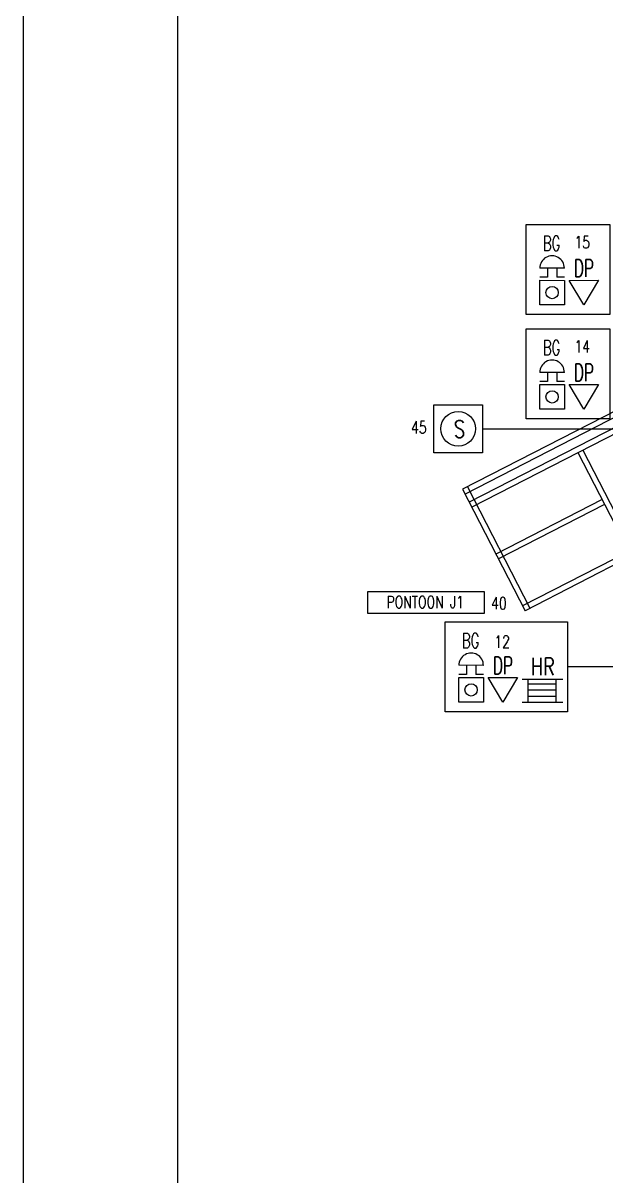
# Model space of a CAD drawing. Extents: x -2888 to 8486, y -2377 to 1555.
# Drawn here: x 6622.7 to 6698.2, y -5.8 to 143.5 of the extents above; entities that cross this region are included whole.
import ezdxf
from ezdxf.enums import TextEntityAlignment as Align

# ---------------------------------------------------------------- set-up
doc = ezdxf.new("R2010")
doc.units = 0
doc.layers.get('0').update_dxf_attribs({"linetype": 'CONTINUOUS'})
for name, color, linetype in [('FAPOINT', 1, 'CONTINUOUS'), ('FF_GRID_LINE', 8, 'CONTINUOUS'), ('MIMIC_SIZE', 7, 'CONTINUOUS'), ('TEXT', 8, 'CONTINUOUS')]:
    doc.layers.add(name, color=color, linetype=linetype)
doc.styles.add('BADAI', font='romans.shx', dxfattribs={"width": 0.65})
doc.styles.add('PLOT02__REVB$0$NARROW', font='SIMPLEX', dxfattribs={"width": 0.75})

# ---------------------------------------------------------------- blocks, each defined once
blk = doc.blocks.new('D-433-1_MIMIC_SIZE_900_X_1')
at = {"layer": 'MIMIC_SIZE'}
for points in [[(3.62, 53.07), (868.62, 53.07), (868.62, 478.07), (3.62, 478.07)], [(23.62, 73.07), (848.62, 73.07), (848.62, 458.07), (23.62, 458.07)]]:
    blk.add_lwpolyline(points, close=True, dxfattribs=at)

msp = doc.modelspace()

# ---------------------------------------------------------------- linework, layer by layer
at = {"color": 1}
for p, q in [((6690.613, 110.574), (6689.618, 110.575)), ((6692.801, 111.765), (6689.62, 111.768)), ((6690.614, 111.767), (6690.613, 110.574)), ((6691.807, 111.766), (6691.806, 110.573)), ((6692.8, 110.571), (6691.806, 110.573)), ((6689.615, 106.996), (6689.618, 110.177)), ((6689.618, 110.177), (6692.8, 110.174)), ((6692.8, 110.174), (6692.796, 106.992)), ((6693.412, 110.172), (6697.23, 110.182)), ((6695.318, 106.996), (6693.412, 110.172)), ((6697.23, 110.182), (6695.318, 106.996)), ((6692.804, 98.255), (6689.623, 98.258)), ((6690.617, 98.257), (6690.616, 97.064)), ((6691.81, 98.256), (6691.809, 97.063)), ((6689.618, 93.486), (6689.621, 96.667)), ((6690.616, 97.064), (6689.621, 97.065)), ((6689.621, 96.667), (6692.803, 96.664)), ((6692.803, 97.062), (6691.809, 97.063)), ((6692.803, 96.664), (6692.799, 93.483)), ((6693.415, 96.662), (6697.233, 96.673)), ((6695.32, 93.486), (6693.415, 96.662)), ((6697.233, 96.673), (6695.32, 93.486)), ((6682.323, 60.305), (6679.141, 60.308)), ((6680.135, 60.307), (6680.134, 59.114)), ((6681.328, 60.306), (6681.327, 59.113)), ((6679.136, 55.536), (6679.139, 58.718)), ((6680.134, 59.114), (6679.139, 59.115)), ((6679.139, 58.718), (6682.321, 58.714)), ((6682.321, 59.112), (6681.327, 59.113)), ((6682.321, 58.714), (6682.318, 55.533)), ((6682.933, 58.712), (6686.751, 58.723)), ((6684.839, 55.536), (6682.933, 58.712)), ((6686.751, 58.723), (6684.839, 55.536))]:
    msp.add_line(p, q, dxfattribs=at)
for points in [[(6687.86, 117.397), (6698.687, 117.397), (6698.687, 105.756), (6687.86, 105.756)], [(6687.863, 103.887), (6698.69, 103.887), (6698.69, 92.246), (6687.863, 92.246)], [(6675.916, 94.051), (6682.18, 94.051), (6682.18, 87.849), (6675.916, 87.849)], [(6677.381, 65.937), (6693.202, 65.937), (6693.202, 54.296), (6677.381, 54.296)]]:
    msp.add_lwpolyline(points, close=True, dxfattribs=at)
for centre in [(6691.207, 108.585), (6691.21, 95.075), (6680.729, 57.125)]:
    msp.add_circle(centre, 0.795, dxfattribs=at)
at = {"color": 1, "linetype": 'BYBLOCK'}
msp.add_circle((6679.059, 90.951), 2.25, dxfattribs=at)
at = {"color": 1}
for centre in [(6691.211, 111.766), (6691.214, 98.257), (6680.732, 60.307)]:
    msp.add_arc(centre, 1.591, 359.93967, 179.93967, dxfattribs=at)
at = {"layer": 'FAPOINT', "color": 1, "linetype": 'BYBLOCK'}
for p, q in [((6687.322, 58.502), (6692.58, 58.502)), ((6688.104, 55.532), (6688.104, 58.502)), ((6691.73, 55.532), (6691.73, 58.502)), ((6688.104, 57.893), (6691.73, 57.893)), ((6688.104, 57.126), (6691.73, 57.126)), ((6687.322, 55.532), (6692.58, 55.532)), ((6688.104, 56.298), (6691.73, 56.298))]:
    msp.add_line(p, q, dxfattribs=at)
at = {"layer": 'FF_GRID_LINE', "color": 1}
for p, q in [((6692.796, 106.992), (6689.615, 106.996)), ((6692.799, 93.483), (6689.618, 93.486)), ((6682.318, 55.533), (6679.136, 55.536))]:
    msp.add_line(p, q, dxfattribs=at)
at = {"layer": 'MIMIC_SIZE', "color": 0}
for p, q in [((6704.253, 95.765), (6679.62, 83.109)), ((6704.577, 95.135), (6679.944, 82.479)), ((6703.804, 93.406), (6680.485, 81.426)), ((6703.498, 92.453), (6680.808, 80.796)), ((6695.176, 88.178), (6714.851, 49.882)), ((6694.547, 87.855), (6707.545, 62.554)), ((6679.62, 83.109), (6687.707, 67.369)), ((6680.25, 83.433), (6688.336, 67.693)), ((6697.673, 81.77), (6683.935, 74.712)), ((6697.996, 81.14), (6684.258, 74.082)), ((6701.122, 75.057), (6687.383, 67.999)), ((6701.445, 74.428), (6687.707, 67.369))]:
    msp.add_line(p, q, dxfattribs=at)
at = {"layer": 'MIMIC_SIZE', "color": 1}
for p, q in [((6702.248, 90.897), (6682.18, 90.897)), ((6725.953, 60.117), (6693.202, 60.117))]:
    msp.add_line(p, q, dxfattribs=at)
msp.add_lwpolyline([(6667.339, 69.859), (6682.434, 69.859), (6682.434, 67.039), (6667.339, 67.039)], close=True, dxfattribs=at)

# ---------------------------------------------------------------- block references
msp.add_blockref('D-433-1_MIMIC_SIZE_900_X_1', (6619.11, -262.387), dxfattribs=at)

# ---------------------------------------------------------------- texts
at = {"color": 0, "linetype": 'BYBLOCK', "style": 'PLOT02__REVB$0$NARROW', "width": 0.75}
for s, p in [('15', (6694.097, 114.332)), ('14', (6694.1, 100.822)), ('45', (6672.95, 90.349)), ('40', (6683.318, 67.563)), ('12', (6683.733, 62.587))]:
    msp.add_text(s, height=1.5671, dxfattribs=at).set_placement(p)
at = {"color": 1, "linetype": 'BYBLOCK', "style": 'PLOT02__REVB$0$NARROW', "width": 0.75}
for s, height, p in [('S', 2.255, (6678.501, 89.782)), ('HR', 2.2387, (6688.471, 59.029))]:
    msp.add_text(s, height=height, dxfattribs=at).set_placement(p)
at = {"color": 0, "linetype": 'BYBLOCK', "style": 'PLOT02__REVB$0$NARROW', "width": 0.75}
msp.add_text('PONTOON J1', height=1.5671, dxfattribs=at).set_placement((6674.789, 67.719), align=Align.CENTER)
at = {"layer": 'TEXT', "color": 1, "style": 'BADAI', "width": 0.65}
for s, height, p in [('BG', 1.9203, (6690.023, 114.008)), ('DP', 2.2157, (6694.045, 110.64)), ('BG', 1.9203, (6690.026, 100.499)), ('DP', 2.2157, (6694.048, 97.13)), ('BG', 1.9203, (6679.544, 62.549)), ('DP', 2.2157, (6683.566, 59.18))]:
    msp.add_text(s, height=height, dxfattribs=at).set_placement(p)

doc.saveas('drawing.dxf')
